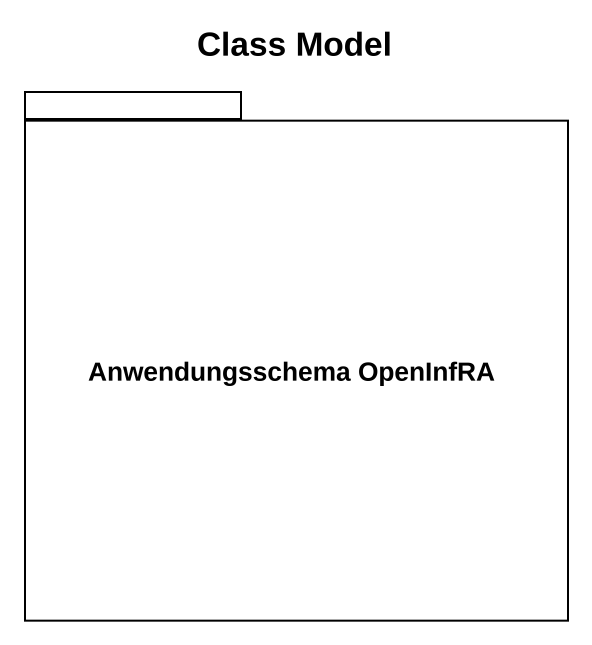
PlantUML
@startuml
title Class Model
package "Anwendungsschema OpenInfRA" as Anwendungsschema_OpenInfRA {
}
@enduml
